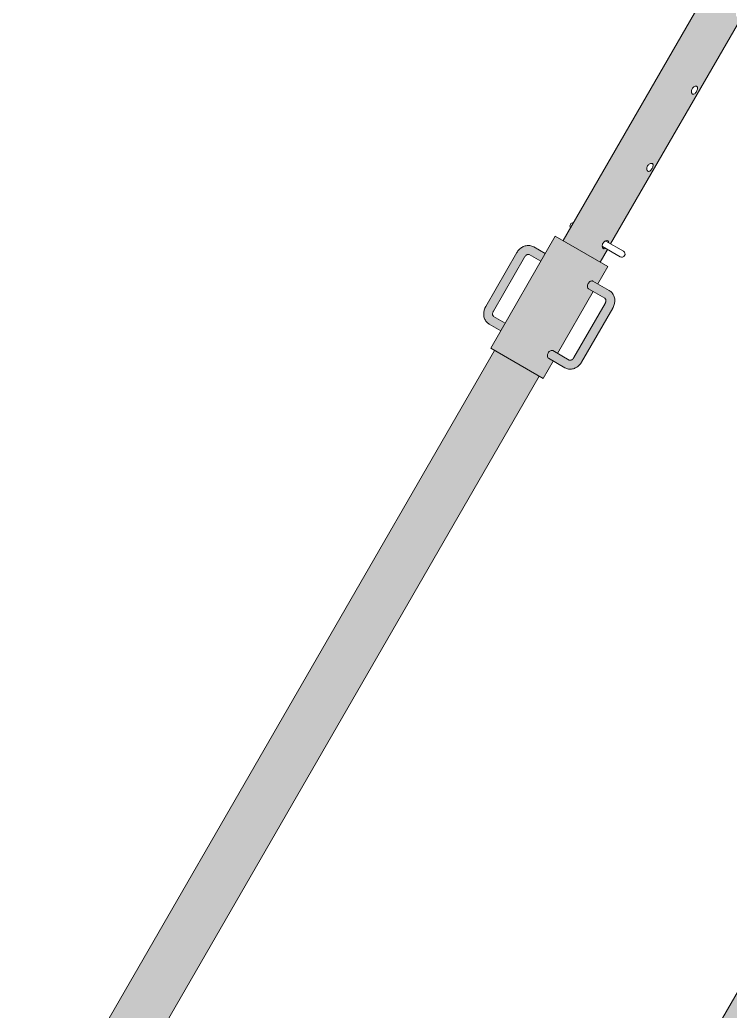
# Model space of a CAD drawing. Extents: x -23436 to 4767, y -3862 to 10024.
# Drawn here: x -14979.8 to -14843.1, y 7888.5 to 8079.2 of the extents above; entities that cross this region are included whole.
import ezdxf

# ---------------------------------------------------------------- set-up
doc = ezdxf.new("R2010")
doc.units = 0
doc.layers.get('0').update_dxf_attribs({"lineweight": 13})
doc.layers.add('3D.', color=254, linetype='Continuous')
doc.layers.add('Escora de Viga', color=250, linetype='Continuous', lineweight=20)

msp = doc.modelspace()

# ---------------------------------------------------------------- hatches: boundary and pattern name
at = {"layer": '3D.'}
h = msp.add_hatch(color=9, dxfattribs=at)
edge = h.paths.add_edge_path()
edge.add_line((-14790.967, 8166.228), (-14798.095, 8170.343))
edge.add_line((-14798.095, 8170.343), (-14875.253, 8036.7))
edge.add_line((-14875.253, 8036.7), (-14868.126, 8032.585))
edge.add_line((-14868.126, 8032.585), (-14866.722, 8035.016))
edge.add_line((-14866.722, 8035.016), (-14867.111, 8035.241))
edge.add_spline(control_points=[(-14867.111, 8035.241), (-14867.175, 8035.197), (-14867.242, 8035.167), (-14867.375, 8035.146), (-14867.44, 8035.158), (-14867.548, 8035.221), (-14867.598, 8035.275), (-14867.669, 8035.414), (-14867.692, 8035.496), (-14867.701, 8035.582)], knot_values=[0.3907332, 0.3907332, 0.3907332, 0.3907332, 0.5668264, 0.5668264, 0.7557602, 0.7557602, 0.944694, 0.944694, 1.1207872, 1.1207872, 1.1207872, 1.1207872], degree=3, periodic=0)
edge.add_spline(control_points=[(-14867.701, 8035.582), (-14867.702, 8035.588), (-14867.703, 8035.594), (-14867.711, 8035.693), (-14867.705, 8035.8), (-14867.655, 8036.015), (-14867.612, 8036.123), (-14867.504, 8036.31), (-14867.432, 8036.401), (-14867.27, 8036.552), (-14867.181, 8036.611), (-14867.091, 8036.653), (-14867.085, 8036.656), (-14867.08, 8036.658)], knot_values=[1.1207872, 1.1207872, 1.1207872, 1.1207872, 1.1336278, 1.1336278, 1.3225741, 1.3225741, 1.5115204, 1.5115204, 1.7004667, 1.7004667, 1.889413, 1.889413, 1.9022535, 1.9022535, 1.9022535, 1.9022535], degree=3, periodic=0)
edge.add_spline(control_points=[(-14867.08, 8036.658), (-14867.001, 8036.693), (-14866.918, 8036.714), (-14866.762, 8036.722), (-14866.69, 8036.706), (-14866.583, 8036.643), (-14866.539, 8036.593), (-14866.491, 8036.468), (-14866.484, 8036.394), (-14866.489, 8036.317)], knot_values=[1.9022535, 1.9022535, 1.9022535, 1.9022535, 2.0783468, 2.0783468, 2.2672806, 2.2672806, 2.4562144, 2.4562144, 2.6323076, 2.6323076, 2.6323076, 2.6323076], degree=3, periodic=0)
edge.add_line((-14866.489, 8036.317), (-14866.1, 8036.093))
edge.add_line((-14866.1, 8036.093), (-14790.967, 8166.228))
edge = h.paths.add_edge_path(flags=16)
edge.add_spline(control_points=[(-14823.834, 8109.968), (-14823.888, 8109.874), (-14823.953, 8109.779), (-14824.09, 8109.614), (-14824.163, 8109.545), (-14824.299, 8109.448), (-14824.371, 8109.414), (-14824.509, 8109.392), (-14824.574, 8109.405), (-14824.682, 8109.467), (-14824.732, 8109.521), (-14824.805, 8109.665), (-14824.829, 8109.754), (-14824.845, 8109.939), (-14824.838, 8110.046), (-14824.789, 8110.261), (-14824.746, 8110.369), (-14824.638, 8110.556), (-14824.566, 8110.648), (-14824.404, 8110.798), (-14824.315, 8110.857), (-14824.147, 8110.936), (-14824.057, 8110.96), (-14823.896, 8110.968), (-14823.824, 8110.952), (-14823.716, 8110.89), (-14823.673, 8110.84), (-14823.623, 8110.71), (-14823.617, 8110.63), (-14823.633, 8110.464), (-14823.656, 8110.366), (-14823.73, 8110.165), (-14823.78, 8110.061), (-14823.834, 8109.968)], knot_values=[0, 0, 0, 0, 0.1889463, 0.1889463, 0.3778926, 0.3778926, 0.5668264, 0.5668264, 0.7557602, 0.7557602, 0.944694, 0.944694, 1.1336278, 1.1336278, 1.3225741, 1.3225741, 1.5115204, 1.5115204, 1.7004667, 1.7004667, 1.889413, 1.889413, 2.0783468, 2.0783468, 2.2672806, 2.2672806, 2.4562144, 2.4562144, 2.6451482, 2.6451482, 2.8340945, 2.8340945, 3.0230408, 3.0230408, 3.0230408, 3.0230408], degree=3, periodic=0)
edge = h.paths.add_edge_path(flags=16)
edge.add_spline(control_points=[(-14832.407, 8095.118), (-14832.461, 8095.025), (-14832.526, 8094.93), (-14832.664, 8094.765), (-14832.736, 8094.696), (-14832.872, 8094.599), (-14832.945, 8094.565), (-14833.082, 8094.543), (-14833.147, 8094.555), (-14833.255, 8094.618), (-14833.305, 8094.672), (-14833.379, 8094.815), (-14833.402, 8094.905), (-14833.418, 8095.09), (-14833.412, 8095.197), (-14833.362, 8095.412), (-14833.319, 8095.52), (-14833.211, 8095.707), (-14833.139, 8095.798), (-14832.978, 8095.949), (-14832.888, 8096.008), (-14832.72, 8096.087), (-14832.631, 8096.111), (-14832.469, 8096.119), (-14832.398, 8096.103), (-14832.29, 8096.04), (-14832.246, 8095.99), (-14832.196, 8095.86), (-14832.19, 8095.78), (-14832.206, 8095.614), (-14832.23, 8095.517), (-14832.303, 8095.316), (-14832.353, 8095.212), (-14832.407, 8095.118)], knot_values=[0, 0, 0, 0, 0.1889463, 0.1889463, 0.3778926, 0.3778926, 0.5668264, 0.5668264, 0.7557602, 0.7557602, 0.944694, 0.944694, 1.1336278, 1.1336278, 1.3225741, 1.3225741, 1.5115204, 1.5115204, 1.7004667, 1.7004667, 1.889413, 1.889413, 2.0783468, 2.0783468, 2.2672806, 2.2672806, 2.4562144, 2.4562144, 2.6451482, 2.6451482, 2.8340945, 2.8340945, 3.0230408, 3.0230408, 3.0230408, 3.0230408], degree=3, periodic=0)
edge = h.paths.add_edge_path(flags=16)
edge.add_spline(control_points=[(-14815.261, 8124.817), (-14815.315, 8124.723), (-14815.38, 8124.628), (-14815.517, 8124.464), (-14815.59, 8124.394), (-14815.726, 8124.297), (-14815.798, 8124.263), (-14815.936, 8124.241), (-14816.001, 8124.254), (-14816.109, 8124.316), (-14816.158, 8124.37), (-14816.232, 8124.514), (-14816.256, 8124.604), (-14816.272, 8124.788), (-14816.265, 8124.896), (-14816.216, 8125.111), (-14816.172, 8125.218), (-14816.064, 8125.405), (-14815.993, 8125.497), (-14815.831, 8125.647), (-14815.742, 8125.707), (-14815.574, 8125.785), (-14815.484, 8125.81), (-14815.323, 8125.818), (-14815.251, 8125.801), (-14815.143, 8125.739), (-14815.1, 8125.689), (-14815.05, 8125.559), (-14815.043, 8125.479), (-14815.059, 8125.313), (-14815.083, 8125.215), (-14815.157, 8125.014), (-14815.207, 8124.91), (-14815.261, 8124.817)], knot_values=[0, 0, 0, 0, 0.1889463, 0.1889463, 0.3778926, 0.3778926, 0.5668264, 0.5668264, 0.7557602, 0.7557602, 0.944694, 0.944694, 1.1336278, 1.1336278, 1.3225741, 1.3225741, 1.5115204, 1.5115204, 1.7004667, 1.7004667, 1.889413, 1.889413, 2.0783468, 2.0783468, 2.2672806, 2.2672806, 2.4562144, 2.4562144, 2.6451482, 2.6451482, 2.8340945, 2.8340945, 3.0230408, 3.0230408, 3.0230408, 3.0230408], degree=3, periodic=0)
edge = h.paths.add_edge_path(flags=16)
edge.add_spline(control_points=[(-14840.981, 8080.269), (-14841.035, 8080.176), (-14841.1, 8080.08), (-14841.237, 8079.916), (-14841.309, 8079.847), (-14841.445, 8079.75), (-14841.518, 8079.716), (-14841.655, 8079.694), (-14841.72, 8079.706), (-14841.828, 8079.769), (-14841.878, 8079.822), (-14841.952, 8079.966), (-14841.975, 8080.056), (-14841.991, 8080.24), (-14841.985, 8080.348), (-14841.935, 8080.563), (-14841.892, 8080.671), (-14841.784, 8080.858), (-14841.712, 8080.949), (-14841.551, 8081.1), (-14841.461, 8081.159), (-14841.293, 8081.237), (-14841.204, 8081.262), (-14841.042, 8081.27), (-14840.971, 8081.253), (-14840.863, 8081.191), (-14840.82, 8081.141), (-14840.77, 8081.011), (-14840.763, 8080.931), (-14840.779, 8080.765), (-14840.803, 8080.668), (-14840.877, 8080.467), (-14840.927, 8080.363), (-14840.981, 8080.269)], knot_values=[0, 0, 0, 0, 0.1889463, 0.1889463, 0.3778926, 0.3778926, 0.5668264, 0.5668264, 0.7557602, 0.7557602, 0.944694, 0.944694, 1.1336278, 1.1336278, 1.3225741, 1.3225741, 1.5115204, 1.5115204, 1.7004667, 1.7004667, 1.889413, 1.889413, 2.0783468, 2.0783468, 2.2672806, 2.2672806, 2.4562144, 2.4562144, 2.6451482, 2.6451482, 2.8340945, 2.8340945, 3.0230408, 3.0230408, 3.0230408, 3.0230408], degree=3, periodic=0)
edge = h.paths.add_edge_path(flags=16)
edge.add_spline(control_points=[(-14806.688, 8139.666), (-14806.742, 8139.573), (-14806.807, 8139.477), (-14806.944, 8139.313), (-14807.016, 8139.244), (-14807.152, 8139.147), (-14807.225, 8139.112), (-14807.362, 8139.091), (-14807.427, 8139.103), (-14807.535, 8139.166), (-14807.585, 8139.219), (-14807.659, 8139.363), (-14807.683, 8139.453), (-14807.699, 8139.637), (-14807.692, 8139.745), (-14807.642, 8139.96), (-14807.599, 8140.068), (-14807.491, 8140.255), (-14807.419, 8140.346), (-14807.258, 8140.497), (-14807.168, 8140.556), (-14807, 8140.634), (-14806.911, 8140.659), (-14806.75, 8140.667), (-14806.678, 8140.65), (-14806.57, 8140.588), (-14806.527, 8140.538), (-14806.477, 8140.408), (-14806.47, 8140.328), (-14806.486, 8140.162), (-14806.51, 8140.065), (-14806.584, 8139.864), (-14806.634, 8139.76), (-14806.688, 8139.666)], knot_values=[0, 0, 0, 0, 0.1889463, 0.1889463, 0.3778926, 0.3778926, 0.5668264, 0.5668264, 0.7557602, 0.7557602, 0.944694, 0.944694, 1.1336278, 1.1336278, 1.3225741, 1.3225741, 1.5115204, 1.5115204, 1.7004667, 1.7004667, 1.889413, 1.889413, 2.0783468, 2.0783468, 2.2672806, 2.2672806, 2.4562144, 2.4562144, 2.6451482, 2.6451482, 2.8340945, 2.8340945, 3.0230408, 3.0230408, 3.0230408, 3.0230408], degree=3, periodic=0)
edge = h.paths.add_edge_path(flags=16)
edge.add_spline(control_points=[(-14849.554, 8065.42), (-14849.608, 8065.326), (-14849.673, 8065.231), (-14849.81, 8065.067), (-14849.883, 8064.997), (-14850.018, 8064.9), (-14850.091, 8064.866), (-14850.228, 8064.844), (-14850.293, 8064.857), (-14850.401, 8064.919), (-14850.451, 8064.973), (-14850.525, 8065.117), (-14850.549, 8065.207), (-14850.565, 8065.391), (-14850.558, 8065.499), (-14850.508, 8065.714), (-14850.465, 8065.821), (-14850.357, 8066.008), (-14850.286, 8066.1), (-14850.124, 8066.25), (-14850.034, 8066.31), (-14849.867, 8066.388), (-14849.777, 8066.413), (-14849.616, 8066.421), (-14849.544, 8066.404), (-14849.436, 8066.342), (-14849.393, 8066.292), (-14849.343, 8066.162), (-14849.336, 8066.082), (-14849.352, 8065.916), (-14849.376, 8065.818), (-14849.45, 8065.617), (-14849.5, 8065.514), (-14849.554, 8065.42)], knot_values=[0, 0, 0, 0, 0.1889463, 0.1889463, 0.3778926, 0.3778926, 0.5668264, 0.5668264, 0.7557602, 0.7557602, 0.944694, 0.944694, 1.1336278, 1.1336278, 1.3225741, 1.3225741, 1.5115204, 1.5115204, 1.7004667, 1.7004667, 1.889413, 1.889413, 2.0783468, 2.0783468, 2.2672806, 2.2672806, 2.4562144, 2.4562144, 2.6451482, 2.6451482, 2.8340945, 2.8340945, 3.0230408, 3.0230408, 3.0230408, 3.0230408], degree=3, periodic=0)
edge = h.paths.add_edge_path(flags=16)
edge.add_spline(control_points=[(-14798.115, 8154.515), (-14798.169, 8154.422), (-14798.234, 8154.327), (-14798.371, 8154.162), (-14798.443, 8154.093), (-14798.579, 8153.996), (-14798.652, 8153.962), (-14798.789, 8153.94), (-14798.854, 8153.952), (-14798.962, 8154.015), (-14799.012, 8154.069), (-14799.086, 8154.212), (-14799.109, 8154.302), (-14799.125, 8154.487), (-14799.119, 8154.594), (-14799.069, 8154.809), (-14799.026, 8154.917), (-14798.918, 8155.104), (-14798.846, 8155.195), (-14798.685, 8155.346), (-14798.595, 8155.405), (-14798.427, 8155.484), (-14798.338, 8155.508), (-14798.176, 8155.516), (-14798.105, 8155.5), (-14797.997, 8155.437), (-14797.953, 8155.387), (-14797.904, 8155.257), (-14797.897, 8155.177), (-14797.913, 8155.011), (-14797.937, 8154.914), (-14798.011, 8154.713), (-14798.061, 8154.609), (-14798.115, 8154.515)], knot_values=[0, 0, 0, 0, 0.1889463, 0.1889463, 0.3778926, 0.3778926, 0.5668264, 0.5668264, 0.7557602, 0.7557602, 0.944694, 0.944694, 1.1336278, 1.1336278, 1.3225741, 1.3225741, 1.5115204, 1.5115204, 1.7004667, 1.7004667, 1.889413, 1.889413, 2.0783468, 2.0783468, 2.2672806, 2.2672806, 2.4562144, 2.4562144, 2.6451482, 2.6451482, 2.8340945, 2.8340945, 3.0230408, 3.0230408, 3.0230408, 3.0230408], degree=3, periodic=0)
edge = h.paths.add_edge_path(flags=16)
edge.add_spline(control_points=[(-14858.127, 8050.571), (-14858.181, 8050.477), (-14858.246, 8050.382), (-14858.383, 8050.217), (-14858.456, 8050.148), (-14858.592, 8050.051), (-14858.664, 8050.017), (-14858.802, 8049.995), (-14858.867, 8050.008), (-14858.975, 8050.07), (-14859.025, 8050.124), (-14859.098, 8050.268), (-14859.122, 8050.357), (-14859.138, 8050.542), (-14859.131, 8050.649), (-14859.082, 8050.864), (-14859.038, 8050.972), (-14858.93, 8051.159), (-14858.859, 8051.251), (-14858.697, 8051.401), (-14858.608, 8051.46), (-14858.44, 8051.539), (-14858.35, 8051.563), (-14858.189, 8051.571), (-14858.117, 8051.555), (-14858.009, 8051.493), (-14857.966, 8051.443), (-14857.916, 8051.313), (-14857.909, 8051.233), (-14857.925, 8051.067), (-14857.949, 8050.969), (-14858.023, 8050.768), (-14858.073, 8050.664), (-14858.127, 8050.571)], knot_values=[0, 0, 0, 0, 0.1889463, 0.1889463, 0.3778926, 0.3778926, 0.5668264, 0.5668264, 0.7557602, 0.7557602, 0.944694, 0.944694, 1.1336278, 1.1336278, 1.3225741, 1.3225741, 1.5115204, 1.5115204, 1.7004667, 1.7004667, 1.889413, 1.889413, 2.0783468, 2.0783468, 2.2672806, 2.2672806, 2.4562144, 2.4562144, 2.6451482, 2.6451482, 2.8340945, 2.8340945, 3.0230408, 3.0230408, 3.0230408, 3.0230408], degree=3, periodic=0)
h = msp.add_hatch(color=8, dxfattribs=at)
edge = h.paths.add_edge_path()
edge.add_spline(control_points=[(-14870.354, 8027.436), (-14870.408, 8027.467), (-14870.457, 8027.521), (-14870.527, 8027.662), (-14870.548, 8027.751), (-14870.559, 8027.933), (-14870.55, 8028.039), (-14870.497, 8028.252), (-14870.452, 8028.359), (-14870.398, 8028.452)], knot_values=[0, 0, 0, 0, 0.188636, 0.188636, 0.3772719, 0.3772719, 0.5659109, 0.5659109, 0.7545499, 0.7545499, 0.7545499, 0.7545499], degree=3, periodic=0)
edge.add_spline(control_points=[(-14870.398, 8028.452), (-14870.345, 8028.545), (-14870.274, 8028.637), (-14870.116, 8028.79), (-14870.029, 8028.851), (-14869.866, 8028.932), (-14869.779, 8028.958), (-14869.621, 8028.968), (-14869.55, 8028.952), (-14869.496, 8028.921)], knot_values=[2.2636498, 2.2636498, 2.2636498, 2.2636498, 2.4522888, 2.4522888, 2.6409278, 2.6409278, 2.8295638, 2.8295638, 3.0181998, 3.0181998, 3.0181998, 3.0181998], degree=3, periodic=0)
edge.add_line((-14869.496, 8028.921), (-14868.57, 8028.386))
edge.add_line((-14868.57, 8028.386), (-14866.641, 8031.727))
edge.add_line((-14866.641, 8031.727), (-14876.738, 8037.557))
edge.add_line((-14876.738, 8037.557), (-14889.17, 8016.026))
edge.add_line((-14889.17, 8016.026), (-14879.072, 8010.196))
edge.add_line((-14879.072, 8010.196), (-14877.143, 8013.537))
edge.add_line((-14877.143, 8013.537), (-14878.07, 8014.072))
edge.add_spline(control_points=[(-14878.07, 8014.072), (-14878.123, 8014.103), (-14878.172, 8014.156), (-14878.243, 8014.298), (-14878.264, 8014.386), (-14878.275, 8014.568), (-14878.266, 8014.674), (-14878.213, 8014.887), (-14878.168, 8014.994), (-14878.06, 8015.181), (-14877.99, 8015.273), (-14877.832, 8015.426), (-14877.745, 8015.487), (-14877.582, 8015.568), (-14877.494, 8015.594), (-14877.337, 8015.604), (-14877.266, 8015.588), (-14877.212, 8015.557)], knot_values=[0.7545499, 0.7545499, 0.7545499, 0.7545499, 0.9431859, 0.9431859, 1.1318219, 1.1318219, 1.3204609, 1.3204609, 1.5090999, 1.5090999, 1.6977389, 1.6977389, 1.8863779, 1.8863779, 2.0750139, 2.0750139, 2.2636498, 2.2636498, 2.2636498, 2.2636498], degree=3, periodic=0)
edge.add_line((-14877.212, 8015.557), (-14876.286, 8015.022))
edge.add_line((-14876.286, 8015.022), (-14869.427, 8026.901))
edge.add_line((-14869.427, 8026.901), (-14870.354, 8027.436))
h = msp.add_hatch(color=8, dxfattribs=at)
edge = h.paths.add_edge_path()
edge.add_spline(control_points=[(-14882.649, 8033.545), (-14882.607, 8033.619), (-14882.556, 8033.688), (-14882.447, 8033.811), (-14882.387, 8033.864), (-14882.265, 8033.952), (-14882.203, 8033.986), (-14882.083, 8034.035), (-14882.026, 8034.049), (-14881.917, 8034.062), (-14881.868, 8034.057), (-14881.799, 8034.04), (-14881.774, 8034.03), (-14881.751, 8034.016)], knot_values=[3.1415927, 3.1415927, 3.1415927, 3.1415927, 3.3931183, 3.3931183, 3.6449578, 3.6449578, 3.8997801, 3.8997801, 4.1681351, 4.1681351, 4.4822944, 4.4822944, 4.712389, 4.712389, 4.712389, 4.712389], degree=3, periodic=0)
edge.add_line((-14881.778, 8034.032), (-14879.525, 8032.731))
edge.add_line((-14879.525, 8032.731), (-14878.667, 8034.216))
edge.add_line((-14878.667, 8034.216), (-14880.893, 8035.501))
edge.add_spline(control_points=[(-14880.893, 8035.501), (-14880.909, 8035.51), (-14880.924, 8035.519), (-14881.15, 8035.641), (-14881.38, 8035.716), (-14881.867, 8035.788), (-14882.124, 8035.777), (-14882.619, 8035.675), (-14882.857, 8035.584), (-14883.296, 8035.337), (-14883.497, 8035.182), (-14883.853, 8034.824), (-14884.008, 8034.621), (-14884.134, 8034.402)], knot_values=[3.1415927, 3.1415927, 3.1415927, 3.1415927, 3.1634341, 3.1634341, 3.4557519, 3.4557519, 3.7699112, 3.7699112, 4.0840704, 4.0840704, 4.3982297, 4.3982297, 4.712389, 4.712389, 4.712389, 4.712389], degree=3, periodic=0)
edge.add_line((-14884.134, 8034.402), (-14890.135, 8024.008))
edge.add_spline(control_points=[(-14890.135, 8024.008), (-14890.159, 8023.967), (-14890.182, 8023.925), (-14890.319, 8023.658), (-14890.406, 8023.419), (-14890.513, 8022.926), (-14890.534, 8022.672), (-14890.5, 8022.172), (-14890.447, 8021.925), (-14890.268, 8021.475), (-14890.146, 8021.271), (-14889.845, 8020.917), (-14889.666, 8020.767), (-14889.466, 8020.652)], knot_values=[1.5707963, 1.5707963, 1.5707963, 1.5707963, 1.6296812, 1.6296812, 1.9438405, 1.9438405, 2.2579998, 2.2579998, 2.5694106, 2.5694106, 2.8597909, 2.8597909, 3.1415927, 3.1415927, 3.1415927, 3.1415927], degree=3, periodic=0)
edge.add_line((-14889.466, 8020.652), (-14887.241, 8019.367))
edge.add_line((-14887.241, 8019.367), (-14886.383, 8020.852))
edge.add_line((-14886.383, 8020.852), (-14888.639, 8022.154))
edge.add_spline(control_points=[(-14888.609, 8022.137), (-14888.641, 8022.155), (-14888.67, 8022.179), (-14888.726, 8022.25), (-14888.752, 8022.297), (-14888.792, 8022.417), (-14888.805, 8022.488), (-14888.81, 8022.638), (-14888.803, 8022.715), (-14888.771, 8022.872), (-14888.746, 8022.952), (-14888.694, 8023.071), (-14888.673, 8023.111), (-14888.65, 8023.151)], knot_values=[1.5707963, 1.5707963, 1.5707963, 1.5707963, 1.8849556, 1.8849556, 2.1991149, 2.1991149, 2.4943918, 2.4943918, 2.7546833, 2.7546833, 3.0074801, 3.0074801, 3.1415927, 3.1415927, 3.1415927, 3.1415927], degree=3, periodic=0)
edge.add_line((-14888.65, 8023.151), (-14882.649, 8033.545))
h = msp.add_hatch(color=8, dxfattribs=at)
edge = h.paths.add_edge_path()
edge.add_spline(control_points=[(-14865.675, 8023.745), (-14865.651, 8023.786), (-14865.629, 8023.828), (-14865.491, 8024.095), (-14865.404, 8024.334), (-14865.297, 8024.827), (-14865.277, 8025.081), (-14865.31, 8025.581), (-14865.364, 8025.828), (-14865.543, 8026.278), (-14865.664, 8026.483), (-14865.966, 8026.836), (-14866.145, 8026.986), (-14866.344, 8027.101)], knot_values=[4.712389, 4.712389, 4.712389, 4.712389, 4.7712739, 4.7712739, 5.0854331, 5.0854331, 5.3995924, 5.3995924, 5.7110033, 5.7110033, 6.0013835, 6.0013835, 6.2831853, 6.2831853, 6.2831853, 6.2831853], degree=3, periodic=0)
edge.add_line((-14866.344, 8027.101), (-14869.496, 8028.921))
edge.add_spline(control_points=[(-14869.496, 8028.921), (-14869.55, 8028.952), (-14869.621, 8028.968), (-14869.779, 8028.958), (-14869.866, 8028.932), (-14870.029, 8028.851), (-14870.116, 8028.79), (-14870.274, 8028.637), (-14870.345, 8028.545), (-14870.398, 8028.452)], knot_values=[2.2636498, 2.2636498, 2.2636498, 2.2636498, 2.4522858, 2.4522858, 2.6409218, 2.6409218, 2.8295608, 2.8295608, 3.0181998, 3.0181998, 3.0181998, 3.0181998], degree=3, periodic=0)
edge.add_spline(control_points=[(-14870.398, 8028.452), (-14870.452, 8028.359), (-14870.497, 8028.252), (-14870.55, 8028.039), (-14870.559, 8027.933), (-14870.548, 8027.751), (-14870.527, 8027.662), (-14870.457, 8027.521), (-14870.408, 8027.467), (-14870.354, 8027.436)], knot_values=[0, 0, 0, 0, 0.188639, 0.188639, 0.377278, 0.377278, 0.565914, 0.565914, 0.7545499, 0.7545499, 0.7545499, 0.7545499], degree=3, periodic=0)
edge.add_line((-14870.354, 8027.436), (-14867.171, 8025.599))
edge.add_spline(control_points=[(-14867.201, 8025.616), (-14867.17, 8025.598), (-14867.141, 8025.574), (-14867.085, 8025.503), (-14867.058, 8025.456), (-14867.018, 8025.336), (-14867.005, 8025.265), (-14867.001, 8025.115), (-14867.007, 8025.038), (-14867.039, 8024.881), (-14867.065, 8024.801), (-14867.117, 8024.682), (-14867.137, 8024.642), (-14867.16, 8024.602)], knot_values=[4.712389, 4.712389, 4.712389, 4.712389, 5.0265482, 5.0265482, 5.3407075, 5.3407075, 5.6359844, 5.6359844, 5.896276, 5.896276, 6.1490728, 6.1490728, 6.2831853, 6.2831853, 6.2831853, 6.2831853], degree=3, periodic=0)
edge.add_line((-14867.16, 8024.602), (-14873.161, 8014.208))
edge.add_spline(control_points=[(-14873.161, 8014.208), (-14873.204, 8014.134), (-14873.254, 8014.065), (-14873.364, 8013.942), (-14873.424, 8013.889), (-14873.545, 8013.801), (-14873.607, 8013.767), (-14873.727, 8013.718), (-14873.784, 8013.704), (-14873.893, 8013.692), (-14873.942, 8013.696), (-14874.012, 8013.713), (-14874.037, 8013.723), (-14874.06, 8013.737)], knot_values=[6.2831853, 6.2831853, 6.2831853, 6.2831853, 6.5347109, 6.5347109, 6.7865505, 6.7865505, 7.0413728, 7.0413728, 7.3097278, 7.3097278, 7.6238871, 7.6238871, 7.8539816, 7.8539816, 7.8539816, 7.8539816], degree=3, periodic=0)
edge.add_line((-14874.033, 8013.721), (-14877.212, 8015.557))
edge.add_spline(control_points=[(-14877.212, 8015.557), (-14877.266, 8015.588), (-14877.337, 8015.604), (-14877.494, 8015.594), (-14877.582, 8015.568), (-14877.745, 8015.487), (-14877.832, 8015.426), (-14877.99, 8015.273), (-14878.06, 8015.181), (-14878.168, 8014.994), (-14878.213, 8014.887), (-14878.266, 8014.674), (-14878.275, 8014.568), (-14878.264, 8014.386), (-14878.243, 8014.298), (-14878.172, 8014.156), (-14878.123, 8014.103), (-14878.07, 8014.072)], knot_values=[0.7545499, 0.7545499, 0.7545499, 0.7545499, 0.9431859, 0.9431859, 1.1318219, 1.1318219, 1.3204609, 1.3204609, 1.5090999, 1.5090999, 1.6977389, 1.6977389, 1.8863779, 1.8863779, 2.0750139, 2.0750139, 2.2636498, 2.2636498, 2.2636498, 2.2636498], degree=3, periodic=0)
edge.add_line((-14878.07, 8014.072), (-14874.917, 8012.252))
edge.add_spline(control_points=[(-14874.917, 8012.252), (-14874.902, 8012.243), (-14874.886, 8012.234), (-14874.661, 8012.112), (-14874.43, 8012.037), (-14873.943, 8011.966), (-14873.686, 8011.976), (-14873.192, 8012.078), (-14872.954, 8012.169), (-14872.515, 8012.416), (-14872.313, 8012.571), (-14871.957, 8012.929), (-14871.803, 8013.132), (-14871.676, 8013.351)], knot_values=[6.2831853, 6.2831853, 6.2831853, 6.2831853, 6.3050267, 6.3050267, 6.5973446, 6.5973446, 6.9115038, 6.9115038, 7.2256631, 7.2256631, 7.5398224, 7.5398224, 7.8539816, 7.8539816, 7.8539816, 7.8539816], degree=3, periodic=0)
edge.add_line((-14871.676, 8013.351), (-14865.675, 8023.745))
for points in [[(-15004.594, 7814.39), (-14995.982, 7809.417), (-14879.815, 8010.625), (-14888.427, 8015.597)], [(-14791.307, 7959.525), (-14799.919, 7964.497), (-14916.086, 7763.29), (-14907.474, 7758.317)]]:
    msp.add_hatch(color=9, dxfattribs=at).paths.add_polyline_path(points)

# ---------------------------------------------------------------- linework, layer by layer
for centre, start, end in [((-14873.295, 8039.529), 86.98524, 213.01476), ((-14863.942, 8034.129), 240, 60)]:
    msp.add_arc(centre, 0.622, start, end)
for points, knots in [([(-14849.554, 8065.42), (-14849.608, 8065.326), (-14849.673, 8065.231), (-14849.81, 8065.067), (-14849.883, 8064.997), (-14850.018, 8064.9), (-14850.091, 8064.866), (-14850.228, 8064.844), (-14850.293, 8064.857), (-14850.401, 8064.919), (-14850.451, 8064.973), (-14850.525, 8065.117), (-14850.549, 8065.207), (-14850.565, 8065.391), (-14850.558, 8065.499), (-14850.508, 8065.714), (-14850.465, 8065.821), (-14850.357, 8066.008), (-14850.286, 8066.1), (-14850.124, 8066.25), (-14850.034, 8066.31), (-14849.867, 8066.388), (-14849.777, 8066.413), (-14849.616, 8066.421), (-14849.544, 8066.404), (-14849.436, 8066.342), (-14849.393, 8066.292), (-14849.343, 8066.162), (-14849.336, 8066.082), (-14849.352, 8065.916), (-14849.376, 8065.818), (-14849.45, 8065.617), (-14849.5, 8065.514), (-14849.554, 8065.42)], [0, 0, 0, 0, 0.1889463, 0.1889463, 0.3778926, 0.3778926, 0.5668264, 0.5668264, 0.7557602, 0.7557602, 0.944694, 0.944694, 1.1336278, 1.1336278, 1.3225741, 1.3225741, 1.5115204, 1.5115204, 1.7004667, 1.7004667, 1.889413, 1.889413, 2.0783468, 2.0783468, 2.2672806, 2.2672806, 2.4562144, 2.4562144, 2.6451482, 2.6451482, 2.8340945, 2.8340945, 3.0230408, 3.0230408, 3.0230408, 3.0230408]), ([(-14858.127, 8050.571), (-14858.181, 8050.477), (-14858.246, 8050.382), (-14858.383, 8050.217), (-14858.456, 8050.148), (-14858.592, 8050.051), (-14858.664, 8050.017), (-14858.802, 8049.995), (-14858.867, 8050.008), (-14858.975, 8050.07), (-14859.025, 8050.124), (-14859.098, 8050.268), (-14859.122, 8050.357), (-14859.138, 8050.542), (-14859.131, 8050.649), (-14859.082, 8050.864), (-14859.038, 8050.972), (-14858.93, 8051.159), (-14858.859, 8051.251), (-14858.697, 8051.401), (-14858.608, 8051.46), (-14858.44, 8051.539), (-14858.35, 8051.563), (-14858.189, 8051.571), (-14858.117, 8051.555), (-14858.009, 8051.493), (-14857.966, 8051.443), (-14857.916, 8051.313), (-14857.909, 8051.233), (-14857.925, 8051.067), (-14857.949, 8050.969), (-14858.023, 8050.768), (-14858.073, 8050.664), (-14858.127, 8050.571)], [0, 0, 0, 0, 0.1889463, 0.1889463, 0.3778926, 0.3778926, 0.5668264, 0.5668264, 0.7557602, 0.7557602, 0.944694, 0.944694, 1.1336278, 1.1336278, 1.3225741, 1.3225741, 1.5115204, 1.5115204, 1.7004667, 1.7004667, 1.889413, 1.889413, 2.0783468, 2.0783468, 2.2672806, 2.2672806, 2.4562144, 2.4562144, 2.6451482, 2.6451482, 2.8340945, 2.8340945, 3.0230408, 3.0230408, 3.0230408, 3.0230408]), ([(-14867.111, 8035.241), (-14867.175, 8035.197), (-14867.242, 8035.167), (-14867.375, 8035.146), (-14867.44, 8035.158), (-14867.548, 8035.221), (-14867.598, 8035.275), (-14867.672, 8035.418), (-14867.695, 8035.508), (-14867.711, 8035.693), (-14867.705, 8035.8), (-14867.655, 8036.015), (-14867.612, 8036.123), (-14867.504, 8036.31), (-14867.432, 8036.401), (-14867.27, 8036.552), (-14867.181, 8036.611), (-14867.013, 8036.69), (-14866.923, 8036.714), (-14866.762, 8036.722), (-14866.69, 8036.706), (-14866.583, 8036.643), (-14866.539, 8036.593), (-14866.491, 8036.468), (-14866.484, 8036.394), (-14866.489, 8036.317)], [0.3907242, 0.3907242, 0.3907242, 0.3907242, 0.5668264, 0.5668264, 0.7557602, 0.7557602, 0.944694, 0.944694, 1.1336278, 1.1336278, 1.3225741, 1.3225741, 1.5115204, 1.5115204, 1.7004667, 1.7004667, 1.889413, 1.889413, 2.0783468, 2.0783468, 2.2672806, 2.2672806, 2.4562144, 2.4562144, 2.6323166, 2.6323166, 2.6323166, 2.6323166]), ([(-14884.134, 8034.402), (-14884.008, 8034.621), (-14883.853, 8034.824), (-14883.497, 8035.182), (-14883.296, 8035.337), (-14882.857, 8035.584), (-14882.619, 8035.675), (-14882.124, 8035.777), (-14881.867, 8035.788), (-14881.38, 8035.716), (-14881.15, 8035.641), (-14880.924, 8035.519), (-14880.909, 8035.51), (-14880.893, 8035.501)], [3.1415927, 3.1415927, 3.1415927, 3.1415927, 3.4557519, 3.4557519, 3.7699112, 3.7699112, 4.0840704, 4.0840704, 4.3982297, 4.3982297, 4.6905475, 4.6905475, 4.712389, 4.712389, 4.712389, 4.712389]), ([(-14882.649, 8033.545), (-14882.607, 8033.619), (-14882.556, 8033.688), (-14882.447, 8033.811), (-14882.387, 8033.864), (-14882.265, 8033.952), (-14882.203, 8033.986), (-14882.083, 8034.035), (-14882.026, 8034.049), (-14881.917, 8034.062), (-14881.868, 8034.057), (-14881.799, 8034.04), (-14881.774, 8034.03), (-14881.751, 8034.016)], [3.1415927, 3.1415927, 3.1415927, 3.1415927, 3.3931183, 3.3931183, 3.6449578, 3.6449578, 3.8997801, 3.8997801, 4.1681351, 4.1681351, 4.4822944, 4.4822944, 4.712389, 4.712389, 4.712389, 4.712389]), ([(-14869.496, 8028.921), (-14869.55, 8028.952), (-14869.621, 8028.968), (-14869.779, 8028.958), (-14869.866, 8028.932), (-14870.029, 8028.851), (-14870.116, 8028.79), (-14870.274, 8028.637), (-14870.345, 8028.545), (-14870.398, 8028.452)], [2.26364983, 2.26364983, 2.26364983, 2.26364983, 2.45228579, 2.45228579, 2.64092176, 2.64092176, 2.82956077, 2.82956077, 3.01819977, 3.01819977, 3.01819977, 3.01819977]), ([(-14870.398, 8028.452), (-14870.452, 8028.359), (-14870.497, 8028.252), (-14870.55, 8028.039), (-14870.559, 8027.933), (-14870.548, 8027.751), (-14870.527, 8027.662), (-14870.457, 8027.521), (-14870.408, 8027.467), (-14870.354, 8027.436)], [0, 0, 0, 0, 0.188639, 0.188639, 0.37727801, 0.37727801, 0.56591397, 0.56591397, 0.75454994, 0.75454994, 0.75454994, 0.75454994]), ([(-14866.344, 8027.101), (-14866.145, 8026.986), (-14865.966, 8026.836), (-14865.664, 8026.483), (-14865.543, 8026.278), (-14865.364, 8025.828), (-14865.31, 8025.581), (-14865.277, 8025.081), (-14865.297, 8024.827), (-14865.404, 8024.334), (-14865.491, 8024.095), (-14865.629, 8023.828), (-14865.651, 8023.786), (-14865.675, 8023.745)], [4.712389, 4.712389, 4.712389, 4.712389, 4.9941908, 4.9941908, 5.284571, 5.284571, 5.5959819, 5.5959819, 5.9101411, 5.9101411, 6.2243004, 6.2243004, 6.2831853, 6.2831853, 6.2831853, 6.2831853]), ([(-14867.201, 8025.616), (-14867.17, 8025.598), (-14867.141, 8025.574), (-14867.085, 8025.503), (-14867.058, 8025.456), (-14867.018, 8025.336), (-14867.005, 8025.265), (-14867.001, 8025.115), (-14867.007, 8025.038), (-14867.039, 8024.881), (-14867.065, 8024.801), (-14867.117, 8024.682), (-14867.137, 8024.642), (-14867.16, 8024.602)], [4.712389, 4.712389, 4.712389, 4.712389, 5.0265482, 5.0265482, 5.3407075, 5.3407075, 5.6359844, 5.6359844, 5.896276, 5.896276, 6.1490728, 6.1490728, 6.2831853, 6.2831853, 6.2831853, 6.2831853]), ([(-14889.466, 8020.652), (-14889.666, 8020.767), (-14889.845, 8020.917), (-14890.146, 8021.271), (-14890.268, 8021.475), (-14890.447, 8021.925), (-14890.5, 8022.172), (-14890.534, 8022.672), (-14890.513, 8022.926), (-14890.406, 8023.419), (-14890.319, 8023.658), (-14890.182, 8023.925), (-14890.159, 8023.967), (-14890.135, 8024.008)], [1.5707963, 1.5707963, 1.5707963, 1.5707963, 1.8525981, 1.8525981, 2.1429783, 2.1429783, 2.4543892, 2.4543892, 2.7685485, 2.7685485, 3.0827078, 3.0827078, 3.1415927, 3.1415927, 3.1415927, 3.1415927]), ([(-14888.609, 8022.137), (-14888.641, 8022.155), (-14888.67, 8022.179), (-14888.726, 8022.25), (-14888.752, 8022.297), (-14888.792, 8022.417), (-14888.805, 8022.488), (-14888.81, 8022.638), (-14888.803, 8022.715), (-14888.771, 8022.872), (-14888.746, 8022.952), (-14888.694, 8023.071), (-14888.673, 8023.111), (-14888.65, 8023.151)], [1.5707963, 1.5707963, 1.5707963, 1.5707963, 1.8849556, 1.8849556, 2.1991149, 2.1991149, 2.4943918, 2.4943918, 2.7546833, 2.7546833, 3.0074801, 3.0074801, 3.1415927, 3.1415927, 3.1415927, 3.1415927]), ([(-14877.212, 8015.557), (-14877.266, 8015.588), (-14877.337, 8015.604), (-14877.494, 8015.594), (-14877.582, 8015.568), (-14877.745, 8015.487), (-14877.832, 8015.426), (-14877.99, 8015.273), (-14878.06, 8015.181), (-14878.168, 8014.994), (-14878.213, 8014.887), (-14878.266, 8014.674), (-14878.275, 8014.568), (-14878.264, 8014.386), (-14878.243, 8014.298), (-14878.172, 8014.156), (-14878.123, 8014.103), (-14878.07, 8014.072)], [0.7545499, 0.7545499, 0.7545499, 0.7545499, 0.9431859, 0.9431859, 1.1318219, 1.1318219, 1.3204609, 1.3204609, 1.5090999, 1.5090999, 1.6977389, 1.6977389, 1.8863779, 1.8863779, 2.0750139, 2.0750139, 2.2636498, 2.2636498, 2.2636498, 2.2636498]), ([(-14873.161, 8014.208), (-14873.204, 8014.134), (-14873.254, 8014.065), (-14873.364, 8013.942), (-14873.424, 8013.889), (-14873.545, 8013.801), (-14873.607, 8013.767), (-14873.727, 8013.718), (-14873.784, 8013.704), (-14873.893, 8013.692), (-14873.942, 8013.696), (-14874.012, 8013.713), (-14874.037, 8013.723), (-14874.06, 8013.737)], [6.2831853, 6.2831853, 6.2831853, 6.2831853, 6.5347109, 6.5347109, 6.7865505, 6.7865505, 7.0413728, 7.0413728, 7.3097278, 7.3097278, 7.6238871, 7.6238871, 7.8539816, 7.8539816, 7.8539816, 7.8539816]), ([(-14871.676, 8013.351), (-14871.803, 8013.132), (-14871.957, 8012.929), (-14872.313, 8012.571), (-14872.515, 8012.416), (-14872.954, 8012.169), (-14873.192, 8012.078), (-14873.686, 8011.976), (-14873.943, 8011.966), (-14874.43, 8012.037), (-14874.661, 8012.112), (-14874.886, 8012.234), (-14874.902, 8012.243), (-14874.917, 8012.252)], [6.2831853, 6.2831853, 6.2831853, 6.2831853, 6.5973446, 6.5973446, 6.9115038, 6.9115038, 7.2256631, 7.2256631, 7.5398224, 7.5398224, 7.8321402, 7.8321402, 7.8539816, 7.8539816, 7.8539816, 7.8539816])]:
    msp.add_open_spline(points, degree=3, knots=knots)
at = {"layer": 'Escora de Viga', "extrusion": (-1e-16, 0.816497, 0.57735)}
for p, q in [((-14798.095, 8170.343), (-14875.253, 8036.7)), ((-14790.967, 8166.228), (-14866.1, 8036.093)), ((-14876.738, 8037.557), (-14889.17, 8016.026)), ((-14876.738, 8037.557), (-14866.641, 8031.727)), ((-14867.027, 8036.628), (-14867.08, 8036.658)), ((-14867.027, 8036.628), (-14863.631, 8034.667)), ((-14878.667, 8034.216), (-14880.893, 8035.501)), ((-14866.722, 8035.016), (-14868.126, 8032.585)), ((-14867.649, 8035.551), (-14867.701, 8035.582)), ((-14864.252, 8033.591), (-14867.649, 8035.551)), ((-14884.134, 8034.402), (-14890.135, 8024.008)), ((-14882.649, 8033.545), (-14888.65, 8023.151)), ((-14879.525, 8032.731), (-14881.751, 8034.016)), ((-14866.641, 8031.727), (-14868.57, 8028.386)), ((-14866.344, 8027.101), (-14869.496, 8028.921)), ((-14869.427, 8026.901), (-14876.286, 8015.022)), ((-14867.201, 8025.616), (-14870.354, 8027.436)), ((-14867.16, 8024.602), (-14873.161, 8014.208)), ((-14865.675, 8023.745), (-14871.676, 8013.351)), ((-14888.609, 8022.137), (-14886.383, 8020.852)), ((-14889.466, 8020.652), (-14887.241, 8019.367)), ((-14888.427, 8015.597), (-15004.594, 7814.39)), ((-14879.072, 8010.196), (-14889.17, 8016.026)), ((-14877.212, 8015.557), (-14874.06, 8013.737)), ((-14877.143, 8013.537), (-14879.072, 8010.196)), ((-14878.07, 8014.072), (-14874.917, 8012.252)), ((-14879.815, 8010.625), (-14995.982, 7809.417)), ((-14799.919, 7964.497), (-14916.086, 7763.29))]:
    msp.add_line(p, q, dxfattribs=at)

doc.saveas('drawing.dxf')
